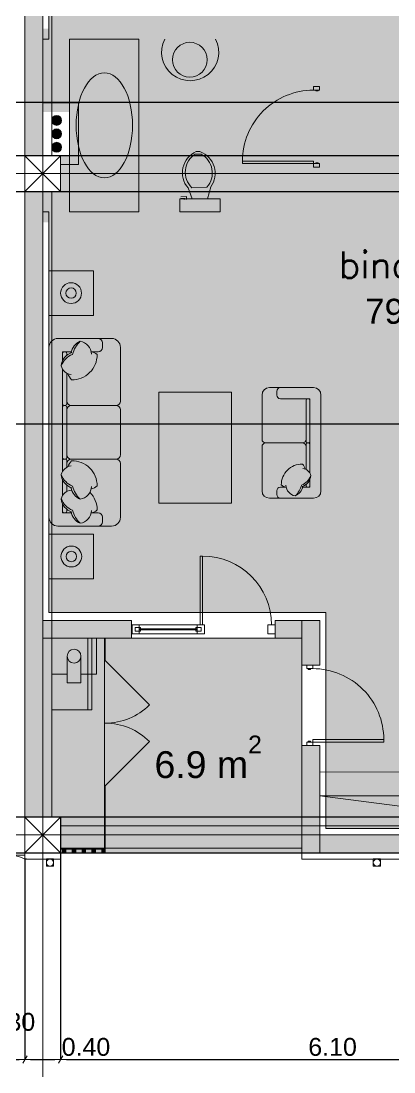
# Model space of a CAD drawing. Header units: millimetres. Extents: x 475616349 to 476941521, y 4620115302 to 4621446928.
# Drawn here: x 476490362 to 476494536, y 4620338040 to 4620349801 of the extents above; entities that cross this region are included whole.
import ezdxf

# ---------------------------------------------------------------- set-up
doc = ezdxf.new("R2010")
doc.units = ezdxf.units.MM
doc.header["$MEASUREMENT"] = 0
for name, color, linetype, lineweight in [('0_Pen_No__7_Pen_No__7_Pen_No__7', 7, 'Continuous', 0), ('2D Drafting - General_Pen_No__1_Pen_No__7', 7, 'Continuous', 0), ('2D Drafting - General_Pen_No__250_Pen_No__7_Pen_No__250', 7, 'Continuous', 0), ('2D Drafting - General_Pen_No__250_Pen_No__7_Pen_No__7', 7, 'Continuous', 0), ('2D Drafting - General_Pen_No__7_Pen_No__7_Pen_No__7', 7, 'Continuous', 0), ('Annotation - Text_Pen_No__7_Pen_No__142', 142, 'Continuous', 0), ('Doors_Pen_No__7_Pen_No__7_Pen_No__7', 7, 'Continuous', 0), ('G-Anno-Nplt_Pen_No__142', 142, 'Continuous', 0), ('G-Anno-Nplt_Pen_No__151', 151, 'Continuous', 0), ('G-Anno-Nplt_Pen_No__4', 7, 'Continuous', 0), ('G-Anno-Nplt_Pen_No__42', 250, 'Continuous', 0), ('G-Anno-Nplt_Pen_No__7', 7, 'Continuous', 0), ('gegmebi_Pen_No__1_Pen_No__7', 7, 'Continuous', 0), ('gegmebi_Pen_No__7_Pen_No__7', 7, 'Continuous', 0), ('kar-panjara_Pen_No__7_Pen_No__7_Pen_No__7', 7, 'Continuous', 0), ('New_0_Pen_No__7', 7, 'Continuous', 0), ('New_2D Drafting - General_Pen_No__250_Pen_No__7_Pen_No__255', 255, 'Continuous', 0), ('New_2D Drafting - General_Pen_No__30_Pen_No__9_Pen_No__9_Pen_No__255', 255, 'Continuous', 0), ('New_2D Drafting - General_Pen_No__30_Pen_No__9_Pen_No__9_Pen_No__7', 7, 'Continuous', 0), ('New_reg_nak_Pen_No__250', 7, 'Continuous', 0), ('New_reg_nak_Pen_No__7', 7, 'Continuous', 0), ('New_Structural - Bearing_Pen_No__250', 7, 'Continuous', 0), ('shaxtebi da milebi_Pen_No__1_Pen_No__1_Pen_No__1', 1, 'Continuous', 0), ('zoma_Pen_No__5_Pen_No__5', 5, 'Continuous', 0)]:
    doc.layers.add(name, color=color, linetype=linetype, lineweight=lineweight)
doc.layers.add('shaxtebi da milebi_Pen_No__5_Pen_No__5_Pen_No__252', color=7, linetype='Continuous', lineweight=0, true_color=0x666666)
doc.layers.add('zoma', color=7, linetype='Continuous')
doc.styles.add('GENERATED_STYLE_1', font='arial.ttf')
doc.styles.add('GENERATED_STYLE_2', font='arial.ttf')
doc.dimstyles.new('GENERATED_STYLE__10', dxfattribs={"dimtxt": 100, "dimasz": 68.640772, "dimexe": 0.18, "dimexo": 900, "dimgap": 0.09, "dimtad": 1, "dimtih": 1, "dimtoh": 1, "dimlfac": 0.001, "dimzin": 0, "dimdsep": 46, "dimtxsty": 'GENERATED_STYLE_2', "dimblk": 'ARROWHEAD_2', "dimblk1": 'ARROWHEAD_2', "dimblk2": 'ARROWHEAD_2', "dimcen": 0.09, "dimclrd": 7, "dimclre": 7, "dimclrt": 7, "dimadec": 0, "dimazin": 0, "dimtfac": 1, "dimtdec": 4, "dimtmove": 0, "dimatfit": 3, "dimfxl": 1, "dimtolj": 1, "dimtzin": 0, "dimarcsym": 0})
doc.dimstyles.new('GENERATED_STYLE__3', dxfattribs={"dimtxt": 200, "dimasz": 64.421331, "dimexe": 0.18, "dimexo": 3, "dimgap": 0.09, "dimtad": 1, "dimtih": 1, "dimtoh": 1, "dimlfac": 0.001, "dimzin": 0, "dimdsep": 46, "dimtxsty": 'GENERATED_STYLE_2', "dimblk": 'ARROWHEAD_2', "dimblk1": 'ARROWHEAD_2', "dimblk2": 'ARROWHEAD_2', "dimcen": 0.09, "dimclrd": 142, "dimclre": 142, "dimclrt": 142, "dimadec": 0, "dimazin": 0, "dimtfac": 1, "dimtdec": 4, "dimtmove": 2, "dimatfit": 3, "dimfxl": 1, "dimtolj": 1, "dimtzin": 0, "dimarcsym": 0})
doc.dimstyles.new('GENERATED_STYLE__9', dxfattribs={"dimtxt": 100, "dimasz": 68.640772, "dimexe": 0.18, "dimexo": 900, "dimgap": 0.09, "dimtad": 1, "dimlfac": 0.001, "dimzin": 0, "dimdsep": 46, "dimtxsty": 'GENERATED_STYLE_2', "dimblk": 'ARROWHEAD_2', "dimblk1": 'ARROWHEAD_2', "dimblk2": 'ARROWHEAD_2', "dimcen": 0.09, "dimclrd": 7, "dimclre": 7, "dimclrt": 7, "dimadec": 0, "dimazin": 0, "dimtfac": 1, "dimtdec": 4, "dimtmove": 0, "dimatfit": 3, "dimfxl": 1, "dimtolj": 1, "dimtzin": 0, "dimarcsym": 0})

# ---------------------------------------------------------------- blocks, each defined once
blk = doc.blocks.new('ARROWHEAD_2')
at = {"color": 0, "linetype": 'Continuous', "lineweight": 0}
for p, q in [((0, 0), (-1, 0)), ((-0.38, -0.66), (0.38, 0.66))]:
    blk.add_line(p, q, dxfattribs=at)
blk = doc.blocks.new('*D4046')
at = {"layer": 'Defpoints', "color": 0, "linetype": 'Continuous', "transparency": 16777216}
for p in [(476490105, 4620340494), (476490405, 4620340424), (476490405, 4620338180)]:
    blk.add_point(p, dxfattribs=at)
at = {"layer": 'zoma', "color": 142, "linetype": 'Continuous', "lineweight": -2, "transparency": 16777216}
for p, q in [((476490105, 4620340491), (476490105, 4620338180)), ((476490405, 4620340421), (476490405, 4620338180)), ((476490169, 4620338180), (476490341, 4620338180))]:
    blk.add_line(p, q, dxfattribs=at)
at = {"layer": 'zoma', "color": 142, "linetype": 'Continuous', "lineweight": -2, "transparency": 16777216, "xscale": 64.4213309708986, "yscale": 64.4213309708986, "zscale": 64.4213309708986, "rotation": 180}
blk.add_blockref('ARROWHEAD_2', (476490105, 4620338180), dxfattribs=at)
at = {"layer": 'zoma', "color": 142, "linetype": 'Continuous', "lineweight": -2, "transparency": 16777216, "xscale": 64.4213309708986, "yscale": 64.4213309708986, "zscale": 64.4213309708986}
blk.add_blockref('ARROWHEAD_2', (476490405, 4620338180), dxfattribs=at)
at = {"layer": 'zoma', "color": 142, "linetype": 'Continuous', "lineweight": 0, "transparency": 16777216, "insert": (476490249, 4620338600), "char_height": 200, "attachment_point": 5, "style": 'GENERATED_STYLE_2'}
blk.add_mtext('\\A1;0.30', dxfattribs=at)
blk = doc.blocks.new('*D4047')
at = {"layer": 'Defpoints', "color": 0, "linetype": 'Continuous', "transparency": 16777216}
for p in [(476490805, 4620340893), (476490405, 4620340424), (476490805, 4620338180)]:
    blk.add_point(p, dxfattribs=at)
at = {"layer": 'zoma', "color": 142, "linetype": 'Continuous', "lineweight": -2, "transparency": 16777216}
for p, q in [((476490805, 4620340890), (476490805, 4620338180)), ((476490405, 4620340421), (476490405, 4620338180)), ((476490469, 4620338180), (476490741, 4620338180))]:
    blk.add_line(p, q, dxfattribs=at)
at = {"layer": 'zoma', "color": 142, "linetype": 'Continuous', "lineweight": -2, "transparency": 16777216, "xscale": 64.4213309708986, "yscale": 64.4213309708986, "zscale": 64.4213309708986, "rotation": 180}
blk.add_blockref('ARROWHEAD_2', (476490405, 4620338180), dxfattribs=at)
at = {"layer": 'zoma', "color": 142, "linetype": 'Continuous', "lineweight": -2, "transparency": 16777216, "xscale": 64.4213309708986, "yscale": 64.4213309708986, "zscale": 64.4213309708986}
blk.add_blockref('ARROWHEAD_2', (476490805, 4620338180), dxfattribs=at)
at = {"layer": 'zoma', "color": 142, "linetype": 'Continuous', "lineweight": 0, "transparency": 16777216, "insert": (476491089, 4620338320), "char_height": 200, "attachment_point": 5, "style": 'GENERATED_STYLE_2'}
blk.add_mtext('\\A1;0.40', dxfattribs=at)
blk = doc.blocks.new('*D4048')
at = {"layer": 'Defpoints', "color": 0, "linetype": 'Continuous', "transparency": 16777216}
for p in [(476490805, 4620340893), (476496905, 4620340493), (476496905, 4620338180)]:
    blk.add_point(p, dxfattribs=at)
at = {"layer": 'zoma', "color": 142, "linetype": 'Continuous', "lineweight": -2, "transparency": 16777216}
for p, q in [((476490805, 4620340890), (476490805, 4620338180)), ((476496905, 4620340490), (476496905, 4620338180)), ((476490870, 4620338180), (476496841, 4620338180))]:
    blk.add_line(p, q, dxfattribs=at)
at = {"layer": 'zoma', "color": 142, "linetype": 'Continuous', "lineweight": -2, "transparency": 16777216, "xscale": 64.4213309708986, "yscale": 64.4213309708986, "zscale": 64.4213309708986, "rotation": 180}
blk.add_blockref('ARROWHEAD_2', (476490805, 4620338180), dxfattribs=at)
at = {"layer": 'zoma', "color": 142, "linetype": 'Continuous', "lineweight": -2, "transparency": 16777216, "xscale": 64.4213309708986, "yscale": 64.4213309708986, "zscale": 64.4213309708986}
blk.add_blockref('ARROWHEAD_2', (476496905, 4620338180), dxfattribs=at)
at = {"layer": 'zoma', "color": 142, "linetype": 'Continuous', "lineweight": 0, "transparency": 16777216, "insert": (476493849, 4620338320), "char_height": 200, "attachment_point": 5, "style": 'GENERATED_STYLE_2'}
blk.add_mtext('\\A1;6.10', dxfattribs=at)
blk = doc.blocks.new('*D3923')
at = {"layer": 'Defpoints', "color": 0, "linetype": 'Continuous', "transparency": 16777216}
for p in [(476467805, 4620355694), (476533682, 4620355694), (476467805, 4620340494)]:
    blk.add_point(p, dxfattribs=at)
at = {"layer": 'zoma', "color": 7, "linetype": 'Continuous', "lineweight": -2, "transparency": 16777216}
for p, q in [((476468705, 4620355694), (476533682, 4620355694)), ((476533682, 4620355625), (476533682, 4620348252)), ((476533682, 4620340562), (476533682, 4620347924)), ((476468705, 4620340494), (476533682, 4620340494))]:
    blk.add_line(p, q, dxfattribs=at)
at = {"layer": 'zoma', "color": 7, "linetype": 'Continuous', "lineweight": -2, "transparency": 16777216, "xscale": 68.64077230571034, "yscale": 68.64077230571034, "zscale": 68.64077230571034}
for p, rotation in [((476533682, 4620355694), 90), ((476533682, 4620340494), 270)]:
    blk.add_blockref('ARROWHEAD_2', p, dxfattribs=dict(at, rotation=rotation))
at = {"layer": 'zoma', "color": 7, "linetype": 'Continuous', "lineweight": 0, "transparency": 16777216, "insert": (476533682, 4620348088), "char_height": 100, "attachment_point": 5, "rotation": 90, "style": 'GENERATED_STYLE_2'}
blk.add_mtext('\\A1;15.20', dxfattribs=at)
blk = doc.blocks.new('*D3924')
at = {"layer": 'Defpoints', "color": 0, "linetype": 'Continuous', "transparency": 16777216}
for p in [(476467805, 4620340894), (476533023, 4620340894), (476467805, 4620340494)]:
    blk.add_point(p, dxfattribs=at)
at = {"layer": 'zoma', "color": 7, "linetype": 'Continuous', "lineweight": -2, "transparency": 16777216}
for p, q in [((476468705, 4620340894), (476533023, 4620340894)), ((476533023, 4620340825), (476533023, 4620340562)), ((476468705, 4620340494), (476533023, 4620340494)), ((476533023, 4620340494), (476533023, 4620340197))]:
    blk.add_line(p, q, dxfattribs=at)
at = {"layer": 'zoma', "color": 7, "linetype": 'Continuous', "lineweight": -2, "transparency": 16777216, "xscale": 68.64077230571034, "yscale": 68.64077230571034, "zscale": 68.64077230571034}
for p, rotation in [((476533023, 4620340894), 90), ((476533023, 4620340494), 270)]:
    blk.add_blockref('ARROWHEAD_2', p, dxfattribs=dict(at, rotation=rotation))
at = {"layer": 'zoma', "color": 7, "linetype": 'Continuous', "lineweight": 0, "transparency": 16777216, "insert": (476532893, 4620340197), "char_height": 100, "attachment_point": 5, "rotation": 90, "style": 'GENERATED_STYLE_2'}
blk.add_mtext('\\A1;0.40', dxfattribs=at)
blk = doc.blocks.new('*D3925')
at = {"layer": 'Defpoints', "color": 0, "linetype": 'Continuous', "transparency": 16777216}
for p in [(476531705, 4620345094), (476532893, 4620345094), (476467805, 4620340894)]:
    blk.add_point(p, dxfattribs=at)
at = {"layer": 'zoma', "color": 7, "linetype": 'Continuous', "lineweight": -2, "transparency": 16777216}
for p, q in [((476532605, 4620345094), (476532893, 4620345094)), ((476532893, 4620345025), (476532893, 4620343119)), ((476532893, 4620340962), (476532893, 4620342856)), ((476468705, 4620340894), (476532893, 4620340894))]:
    blk.add_line(p, q, dxfattribs=at)
at = {"layer": 'zoma', "color": 7, "linetype": 'Continuous', "lineweight": -2, "transparency": 16777216, "xscale": 68.64077230571034, "yscale": 68.64077230571034, "zscale": 68.64077230571034}
for p, rotation in [((476532893, 4620345094), 90), ((476532893, 4620340894), 270)]:
    blk.add_blockref('ARROWHEAD_2', p, dxfattribs=dict(at, rotation=rotation))
at = {"layer": 'zoma', "color": 7, "linetype": 'Continuous', "lineweight": 0, "transparency": 16777216, "insert": (476532893, 4620342987), "char_height": 100, "attachment_point": 5, "rotation": 90, "style": 'GENERATED_STYLE_2'}
blk.add_mtext('\\A1;4.20', dxfattribs=at)
blk = doc.blocks.new('*D3926')
at = {"layer": 'Defpoints', "color": 0, "linetype": 'Continuous', "transparency": 16777216}
for p in [(476467805, 4620345294), (476533023, 4620345294), (476531705, 4620345094)]:
    blk.add_point(p, dxfattribs=at)
at = {"layer": 'zoma', "color": 7, "linetype": 'Continuous', "lineweight": -2, "transparency": 16777216}
for p, q in [((476468705, 4620345294), (476533023, 4620345294)), ((476533023, 4620345225), (476533023, 4620345162)), ((476532605, 4620345094), (476533023, 4620345094)), ((476533023, 4620345094), (476533023, 4620344797))]:
    blk.add_line(p, q, dxfattribs=at)
at = {"layer": 'zoma', "color": 7, "linetype": 'Continuous', "lineweight": -2, "transparency": 16777216, "xscale": 68.64077230571034, "yscale": 68.64077230571034, "zscale": 68.64077230571034}
for p, rotation in [((476533023, 4620345294), 90), ((476533023, 4620345094), 270)]:
    blk.add_blockref('ARROWHEAD_2', p, dxfattribs=dict(at, rotation=rotation))
at = {"layer": 'zoma', "color": 7, "linetype": 'Continuous', "lineweight": 0, "transparency": 16777216, "insert": (476532893, 4620344797), "char_height": 100, "attachment_point": 5, "rotation": 90, "style": 'GENERATED_STYLE_2'}
blk.add_mtext('\\A1;0.20', dxfattribs=at)
blk = doc.blocks.new('*D3927')
at = {"layer": 'Defpoints', "color": 0, "linetype": 'Continuous', "transparency": 16777216}
for p in [(476467805, 4620347894), (476532893, 4620347894), (476467805, 4620345294)]:
    blk.add_point(p, dxfattribs=at)
at = {"layer": 'zoma', "color": 7, "linetype": 'Continuous', "lineweight": -2, "transparency": 16777216}
for p, q in [((476468705, 4620347894), (476532893, 4620347894)), ((476532893, 4620347825), (476532893, 4620346718)), ((476532893, 4620345362), (476532893, 4620346457)), ((476468705, 4620345294), (476532893, 4620345294))]:
    blk.add_line(p, q, dxfattribs=at)
at = {"layer": 'zoma', "color": 7, "linetype": 'Continuous', "lineweight": -2, "transparency": 16777216, "xscale": 68.64077230571034, "yscale": 68.64077230571034, "zscale": 68.64077230571034}
for p, rotation in [((476532893, 4620347894), 90), ((476532893, 4620345294), 270)]:
    blk.add_blockref('ARROWHEAD_2', p, dxfattribs=dict(at, rotation=rotation))
at = {"layer": 'zoma', "color": 7, "linetype": 'Continuous', "lineweight": 0, "transparency": 16777216, "insert": (476532893, 4620346587), "char_height": 100, "attachment_point": 5, "rotation": 90, "style": 'GENERATED_STYLE_2'}
blk.add_mtext('\\A1;2.60', dxfattribs=at)
blk = doc.blocks.new('*D3928')
at = {"layer": 'Defpoints', "color": 0, "linetype": 'Continuous', "transparency": 16777216}
for p in [(476467805, 4620348294), (476533023, 4620348294), (476467805, 4620347894)]:
    blk.add_point(p, dxfattribs=at)
at = {"layer": 'zoma', "color": 7, "linetype": 'Continuous', "lineweight": -2, "transparency": 16777216}
for p, q in [((476468705, 4620348294), (476533023, 4620348294)), ((476533023, 4620348225), (476533023, 4620347962)), ((476468705, 4620347894), (476533023, 4620347894)), ((476533023, 4620347894), (476533023, 4620347597))]:
    blk.add_line(p, q, dxfattribs=at)
at = {"layer": 'zoma', "color": 7, "linetype": 'Continuous', "lineweight": -2, "transparency": 16777216, "xscale": 68.64077230571034, "yscale": 68.64077230571034, "zscale": 68.64077230571034}
for p, rotation in [((476533023, 4620348294), 90), ((476533023, 4620347894), 270)]:
    blk.add_blockref('ARROWHEAD_2', p, dxfattribs=dict(at, rotation=rotation))
at = {"layer": 'zoma', "color": 7, "linetype": 'Continuous', "lineweight": 0, "transparency": 16777216, "insert": (476532893, 4620347597), "char_height": 100, "attachment_point": 5, "rotation": 90, "style": 'GENERATED_STYLE_2'}
blk.add_mtext('\\A1;0.40', dxfattribs=at)
blk = doc.blocks.new('*D3929')
at = {"layer": 'Defpoints', "color": 0, "linetype": 'Continuous', "transparency": 16777216}
for p in [(476467805, 4620348894), (476532893, 4620348894), (476467805, 4620348294)]:
    blk.add_point(p, dxfattribs=at)
at = {"layer": 'zoma', "color": 7, "linetype": 'Continuous', "lineweight": -2, "transparency": 16777216}
for p, q in [((476468705, 4620348894), (476532893, 4620348894)), ((476532893, 4620348825), (476532893, 4620348717)), ((476532893, 4620348362), (476532893, 4620348458)), ((476468705, 4620348294), (476532893, 4620348294))]:
    blk.add_line(p, q, dxfattribs=at)
at = {"layer": 'zoma', "color": 7, "linetype": 'Continuous', "lineweight": -2, "transparency": 16777216, "xscale": 68.64077230571034, "yscale": 68.64077230571034, "zscale": 68.64077230571034}
for p, rotation in [((476532893, 4620348894), 90), ((476532893, 4620348294), 270)]:
    blk.add_blockref('ARROWHEAD_2', p, dxfattribs=dict(at, rotation=rotation))
at = {"layer": 'zoma', "color": 7, "linetype": 'Continuous', "lineweight": 0, "transparency": 16777216, "insert": (476532893, 4620348587), "char_height": 100, "attachment_point": 5, "rotation": 90, "style": 'GENERATED_STYLE_2'}
blk.add_mtext('\\A1;0.60', dxfattribs=at)
blk = doc.blocks.new('*D3930')
at = {"layer": 'Defpoints', "color": 0, "linetype": 'Continuous', "transparency": 16777216}
for p in [(476467805, 4620350494), (476532893, 4620350494), (476467805, 4620348894)]:
    blk.add_point(p, dxfattribs=at)
at = {"layer": 'zoma', "color": 7, "linetype": 'Continuous', "lineweight": -2, "transparency": 16777216}
for p, q in [((476468705, 4620350494), (476532893, 4620350494)), ((476532893, 4620350425), (476532893, 4620349813)), ((476532893, 4620348962), (476532893, 4620349562)), ((476468705, 4620348894), (476532893, 4620348894))]:
    blk.add_line(p, q, dxfattribs=at)
at = {"layer": 'zoma', "color": 7, "linetype": 'Continuous', "lineweight": -2, "transparency": 16777216, "xscale": 68.64077230571034, "yscale": 68.64077230571034, "zscale": 68.64077230571034}
for p, rotation in [((476532893, 4620350494), 90), ((476532893, 4620348894), 270)]:
    blk.add_blockref('ARROWHEAD_2', p, dxfattribs=dict(at, rotation=rotation))
at = {"layer": 'zoma', "color": 7, "linetype": 'Continuous', "lineweight": 0, "transparency": 16777216, "insert": (476532893, 4620349687), "char_height": 100, "attachment_point": 5, "rotation": 90, "style": 'GENERATED_STYLE_2'}
blk.add_mtext('\\A1;1.60', dxfattribs=at)
blk = doc.blocks.new('*D3947')
at = {"layer": 'Defpoints', "color": 0, "linetype": 'Continuous', "transparency": 16777216}
for p in [(476467805, 4620340494), (476531355, 4620340494), (476531705, 4620330976)]:
    blk.add_point(p, dxfattribs=at)
at = {"layer": 'zoma', "color": 7, "linetype": 'Continuous', "lineweight": -2, "transparency": 16777216}
for p, q in [((476468705, 4620340494), (476531355, 4620340494)), ((476531355, 4620340425), (476531355, 4620335848)), ((476531355, 4620331044), (476531355, 4620335590)), ((476530805, 4620330976), (476531355, 4620330976))]:
    blk.add_line(p, q, dxfattribs=at)
at = {"layer": 'zoma', "color": 7, "linetype": 'Continuous', "lineweight": -2, "transparency": 16777216, "xscale": 68.64077230571034, "yscale": 68.64077230571034, "zscale": 68.64077230571034}
for p, rotation in [((476531355, 4620340494), 90), ((476531355, 4620330976), 270)]:
    blk.add_blockref('ARROWHEAD_2', p, dxfattribs=dict(at, rotation=rotation))
at = {"layer": 'zoma', "color": 7, "linetype": 'Continuous', "lineweight": 0, "transparency": 16777216, "insert": (476531355, 4620335719), "char_height": 100, "attachment_point": 5, "rotation": 90, "style": 'GENERATED_STYLE_2'}
blk.add_mtext('\\A1;9.52', dxfattribs=at)

msp = doc.modelspace()

# ---------------------------------------------------------------- hatches: boundary and pattern name
at = {"layer": '2D Drafting - General_Pen_No__250_Pen_No__7_Pen_No__7', "linetype": 'Continuous', "lineweight": 0}
for points in [[(476490605.084, 4620355293.269), (476490405.084, 4620355293.269), (476490405.084, 4620348293.269), (476490605.084, 4620348293.269)], [(476493705.203, 4620349066.105), (476493705.203, 4620349816.517), (476493585.203, 4620349816.517), (476493585.203, 4620349066.102)], [(476493585.203, 4620349716.105), (476490605.084, 4620349716.105), (476490605.084, 4620349596.105), (476493585.203, 4620349596.105)], [(476490605.077, 4620348883.457), (476490605.077, 4620348783.269), (476490905.084, 4620348783.269), (476490905.084, 4620348293.269), (476490805.084, 4620348293.269), (476490805.084, 4620348193.269), (476491005.084, 4620348193.269), (476491005.084, 4620348883.457)], [(476490605.084, 4620347546.105), (476493705.203, 4620347546.105), (476493705.203, 4620348166.105), (476493585.203, 4620348166.105), (476493585.203, 4620347666.105), (476490605.084, 4620347666.105)], [(476490405.084, 4620347893.269), (476490405.084, 4620340893.269), (476490605.084, 4620340893.269), (476490605.084, 4620347893.269)], [(476491599.014, 4620342893.269), (476490605.078, 4620342893.269), (476490605.078, 4620343093.269), (476491599.014, 4620343093.269)], [(476493505.084, 4620342893.269), (476493505.084, 4620343093.269), (476493205.009, 4620343093.269), (476493205.009, 4620342893.269)], [(476493705.084, 4620343093.269), (476493505.084, 4620343093.269), (476493505.084, 4620342593.266), (476493705.084, 4620342593.266)], [(476491295.113, 4620342893.269), (476491295.113, 4620342643.269), (476491305.113, 4620342643.269), (476491305.113, 4620342893.269)], [(476493505.084, 4620341693.266), (476493505.084, 4620340493.21), (476493705.084, 4620340493.21), (476493705.084, 4620341693.266)], [(476491305.113, 4620341243.269), (476491305.113, 4620340533.269), (476491295.113, 4620340533.269), (476491295.113, 4620341243.269)], [(476494705.299, 4620340693.21), (476494705.299, 4620340493.21), (476493705.084, 4620340493.21), (476493705.084, 4620340693.21)], [(476491295.113, 4620340543.269), (476491295.113, 4620340533.269), (476490805.084, 4620340533.269), (476490805.084, 4620340543.269)]]:
    msp.add_hatch(color=7, dxfattribs=at).paths.add_polyline_path(points)
at = {"layer": 'G-Anno-Nplt_Pen_No__151', "linetype": 'Continuous', "lineweight": 0, "true_color": 0x1f2f3f}
msp.add_hatch(color=169, dxfattribs=at).paths.add_polyline_path([(476490605.084, 4620347666.105), (476490605.084, 4620347893.269), (476490805.084, 4620347893.269), (476490805.084, 4620348193.269), (476491005.084, 4620348193.269), (476491005.084, 4620348883.457), (476490605.084, 4620348883.457), (476490605.084, 4620349596.105), (476490675.084, 4620349596.105), (476490675.084, 4620354323.269), (476493775.266, 4620354323.269), (476493775.266, 4620355423.269), (476496835.084, 4620355423.269), (476496835.084, 4620355223.269), (476496835.084, 4620351486.888), (476496905.084, 4620351486.888), (476496905.084, 4620350576.858), (476496505.084, 4620350576.858), (476496505.084, 4620349966.84), (476496835.084, 4620349966.84), (476496835.084, 4620347823.269), (476496935.084, 4620347823.269), (476496935.084, 4620341223.457), (476496535.084, 4620341223.457), (476496535.084, 4620340763.269), (476493775.084, 4620340763.269), (476493775.084, 4620343183.715), (476490675.083, 4620343183.715), (476490675.083, 4620347666.105)])
at = {"layer": 'G-Anno-Nplt_Pen_No__42', "linetype": 'Continuous', "lineweight": 0}
msp.add_hatch(color=250, dxfattribs=at).paths.add_polyline_path([(476490605.078, 4620342893.269), (476490605.078, 4620340893.269), (476490805.084, 4620340893.269), (476490805.084, 4620340493.269), (476493505.084, 4620340493.269), (476493505.084, 4620342893.269)])
at = {"layer": 'New_2D Drafting - General_Pen_No__250_Pen_No__7_Pen_No__255', "linetype": 'Continuous', "lineweight": 0}
for points in [[(476490705.087, 4620342893.272), (476491205.087, 4620342893.268), (476491205.084, 4620342493.273), (476491032.099, 4620342493.274), (476491032.098, 4620342393.271), (476490878.072, 4620342393.272), (476490878.073, 4620342493.275), (476490705.084, 4620342493.277)], [(476490705.087, 4620342893.272), (476491155.087, 4620342893.273), (476491155.087, 4620342093.273), (476490705.087, 4620342093.272)]]:
    msp.add_hatch(color=255, dxfattribs=at).paths.add_polyline_path(points)
at = {"layer": 'New_2D Drafting - General_Pen_No__30_Pen_No__9_Pen_No__9_Pen_No__255', "linetype": 'Continuous', "lineweight": 0}
for points in [[(476490825.113, 4620340493.269), (476490825.113, 4620340533.269), (476490865.113, 4620340533.269), (476490865.113, 4620340493.269)], [(476490935.113, 4620340493.269), (476490935.113, 4620340533.269), (476490975.113, 4620340533.269), (476490975.113, 4620340493.269)], [(476491045.113, 4620340493.269), (476491045.113, 4620340533.269), (476491085.113, 4620340533.269), (476491085.113, 4620340493.269)], [(476491155.113, 4620340493.269), (476491155.113, 4620340533.269), (476491195.113, 4620340533.269), (476491195.113, 4620340493.269)], [(476491265.113, 4620340493.269), (476491265.113, 4620340533.269), (476491305.113, 4620340533.269), (476491305.113, 4620340493.269)]]:
    msp.add_hatch(color=255, dxfattribs=at).paths.add_polyline_path(points)
at = {"layer": 'shaxtebi da milebi_Pen_No__1_Pen_No__1_Pen_No__1', "linetype": 'Continuous', "lineweight": 0}
msp.add_hatch(color=1, dxfattribs=at).paths.add_polyline_path([(476490760.084, 4620348443.269, -1), (476490760.084, 4620348333.269, -1)])
at = {"layer": 'shaxtebi da milebi_Pen_No__5_Pen_No__5_Pen_No__252', "linetype": 'Continuous', "lineweight": 0, "true_color": 0x666666}
h = msp.add_hatch(color=251, dxfattribs=at)
edge = h.paths.add_edge_path()
edge.add_arc((476490760.084, 4620348688.269), 55, 90.0000003, 270.0000003)
edge.add_arc((476490760.084, 4620348688.269), 55, 270.0000003, 450.0000003)
h = msp.add_hatch(color=251, dxfattribs=at)
edge = h.paths.add_edge_path()
edge.add_arc((476490760.084, 4620348538.269), 55, 90.0000003, 270.0000003)
edge.add_arc((476490760.084, 4620348538.269), 55, 270.0000003, 450.0000003)

# ---------------------------------------------------------------- linework, layer by layer
at = {"layer": '0_Pen_No__7_Pen_No__7_Pen_No__7', "color": 7, "linetype": 'Continuous', "lineweight": 0}
for p, q in [((476492277.594, 4620347812.156), (476492231.275, 4620347933.211)), ((476492443.244, 4620347942.478), (476492273.669, 4620347935.065)), ((476492447.503, 4620347812.156), (476492485.638, 4620347944.331)), ((476492214.248, 4620347836.898), (476492150.657, 4620347834.118)), ((476492151.584, 4620347812.921), (476492193.978, 4620347814.775)), ((476492189.309, 4620347803.952), (476492188.846, 4620347814.55)), ((476492193.978, 4620347814.775), (476492194.441, 4620347804.176)), ((476492215.638, 4620347805.103), (476492214.248, 4620347836.898))]:
    msp.add_line(p, q, dxfattribs=at)
at = {"layer": '0_Pen_No__7_Pen_No__7_Pen_No__7', "color": 7, "linetype": 'Continuous', "lineweight": 0, "flags": 128}
for points in [[(476492377.068, 4620348311.618), (476492311.907, 4620348311.618)], [(476492364.855, 4620348338.917), (476492321.765, 4620348338.917)]]:
    msp.add_lwpolyline(points, dxfattribs=at)
msp.add_lwpolyline([(476492139.001, 4620347666.105), (476492589.438, 4620347666.105), (476492589.438, 4620347812.156), (476492139.001, 4620347812.156)], close=True, dxfattribs=at)
at = {"layer": '0_Pen_No__7_Pen_No__7_Pen_No__7', "color": 7, "linetype": 'Continuous', "lineweight": 0}
msp.add_circle((476492250.741, 4620349367.604), 194.708, dxfattribs=at)
for centre, radius, start, end in [((476492255.057, 4620349452.089), 319.521, 153.2098781, 26.7901219), ((476492426.036, 4620348102.716), 258.192, 113.8191845, 221.0340601), ((476492440.239, 4620348108.368), 240.373, 122.268297, 226.1354316), ((476492276.83, 4620348096.193), 258.193, 323.9724719, 70.0664383), ((476492262.188, 4620348100.584), 240.373, 318.8710605, 61.4501673)]:
    msp.add_arc(centre, radius, start, end, dxfattribs=at)
at = {"layer": '2D Drafting - General_Pen_No__1_Pen_No__7', "color": 7, "linetype": 'Continuous', "lineweight": 0}
for p, q in [((476490405.084, 4620347893.269), (476490805.084, 4620348293.269)), ((476490805.084, 4620347893.269), (476490405.084, 4620348293.269)), ((476490405.084, 4620340493.269), (476490805.084, 4620340893.269)), ((476490805.084, 4620340493.269), (476490405.084, 4620340893.269))]:
    msp.add_line(p, q, dxfattribs=at)
at = {"layer": '2D Drafting - General_Pen_No__1_Pen_No__7', "color": 7, "linetype": 'Continuous', "lineweight": 0, "flags": 128}
for points in [[(476490405.084, 4620348293.269), (476490405.084, 4620355293.269), (476490705.084, 4620355293.269), (476490705.084, 4620348293.269)], [(476490405.084, 4620347893.269), (476490805.084, 4620347893.269), (476490805.084, 4620348293.269), (476490405.084, 4620348293.269)], [(476490405.084, 4620340893.269), (476490405.084, 4620347893.269), (476490705.084, 4620347893.269), (476490705.084, 4620340893.269)], [(476490405.084, 4620340493.269), (476490805.084, 4620340493.269), (476490805.084, 4620340893.269), (476490405.084, 4620340893.269)], [(476496905.084, 4620340493.269), (476490805.084, 4620340493.269), (476490805.084, 4620340793.269), (476496905.084, 4620340793.269)]]:
    msp.add_lwpolyline(points, close=True, dxfattribs=at)
at = {"layer": '2D Drafting - General_Pen_No__1_Pen_No__7', "color": 7, "linetype": 'Continuous', "lineweight": 0}
for centre in [(476490685.76, 4620340383.753), (476494345.075, 4620340384.097)]:
    msp.add_circle(centre, 40, dxfattribs=at)
at = {"layer": '2D Drafting - General_Pen_No__250_Pen_No__7_Pen_No__250', "color": 7, "linetype": 'Continuous', "lineweight": 0, "flags": 128}
for points in [[(476491599.014, 4620342893.269), (476490605.078, 4620342893.269), (476490605.078, 4620343093.269), (476491599.014, 4620343093.269)], [(476493505.084, 4620342893.269), (476493505.084, 4620343093.269), (476493205.009, 4620343093.269), (476493205.009, 4620342893.269)], [(476493705.084, 4620343093.269), (476493505.084, 4620343093.269), (476493505.084, 4620342593.266), (476493705.084, 4620342593.266)], [(476491295.113, 4620342893.269), (476491295.113, 4620342643.269), (476491305.113, 4620342643.269), (476491305.113, 4620342893.269)], [(476493505.084, 4620341693.266), (476493505.084, 4620340493.21), (476493705.084, 4620340493.21), (476493705.084, 4620341693.266)], [(476491305.113, 4620341243.269), (476491305.113, 4620340533.269), (476491295.113, 4620340533.269), (476491295.113, 4620341243.269)], [(476494705.299, 4620340693.21), (476494705.299, 4620340493.21), (476493705.084, 4620340493.21), (476493705.084, 4620340693.21)], [(476491295.113, 4620340543.269), (476491295.113, 4620340533.269), (476490805.084, 4620340533.269), (476490805.084, 4620340543.269)]]:
    msp.add_lwpolyline(points, close=True, dxfattribs=at)
at = {"layer": '2D Drafting - General_Pen_No__7_Pen_No__7_Pen_No__7', "color": 7, "linetype": 'Continuous', "lineweight": 0, "flags": 128}
msp.add_lwpolyline([(476491685.013, 4620342943.201), (476492335.013, 4620342943.23), (476492335.009, 4620343043.169), (476491685.009, 4620343043.14)], close=True, dxfattribs=at)
at = {"layer": '2D Drafting - General_Pen_No__7_Pen_No__7_Pen_No__7', "color": 7, "linetype": 'Continuous', "lineweight": 0}
for centre, radius, start, end in [((476493635.233, 4620348232.281), 794.311, 89.9998019, 180.0014753), ((476492394.698, 4620343043.182), 770.311, 0.0057374, 90.0025306), ((476493627.508, 4620341759.443), 794.311, 359.9985247, 90.0001981)]:
    msp.add_arc(centre, radius, start, end, dxfattribs=at)
at = {"layer": 'Doors_Pen_No__7_Pen_No__7_Pen_No__7', "color": 7, "linetype": 'Continuous', "lineweight": 0, "flags": 128}
for points in [[(476493702.968, 4620349066.105), (476493702.969, 4620349026.594), (476493635.236, 4620349026.592), (476493635.235, 4620349066.103)], [(476493688.569, 4620349017.704), (476493688.569, 4620349026.593), (476493661.902, 4620349026.593), (476493661.903, 4620349017.704)], [(476493635.234, 4620348205.614), (476493635.233, 4620348232.281), (476492840.922, 4620348232.26), (476492840.922, 4620348205.594)], [(476493702.968, 4620348166.105), (476493702.967, 4620348205.616), (476493635.234, 4620348205.614), (476493635.235, 4620348166.103)], [(476493688.567, 4620348205.616), (476493688.567, 4620348214.504), (476493661.9, 4620348214.504), (476493661.9, 4620348205.615)], [(476492368.031, 4620343043.181), (476492394.698, 4620343043.182), (476492394.664, 4620343813.493), (476492367.997, 4620343813.492)], [(476493559.773, 4620342593.267), (476493559.772, 4620342553.756), (476493627.505, 4620342553.755), (476493627.506, 4620342593.266)], [(476493574.172, 4620342544.867), (476493574.172, 4620342553.756), (476493600.839, 4620342553.755), (476493600.838, 4620342544.866)], [(476493559.773, 4620341693.267), (476493559.774, 4620341732.779), (476493627.507, 4620341732.777), (476493627.506, 4620341693.266)], [(476493574.174, 4620341732.778), (476493574.174, 4620341741.667), (476493600.841, 4620341741.666), (476493600.841, 4620341732.778)], [(476493627.507, 4620341732.777), (476493627.508, 4620341759.443), (476494421.819, 4620341759.423), (476494421.818, 4620341732.756)]]:
    msp.add_lwpolyline(points, close=True, dxfattribs=at)
at = {"layer": 'G-Anno-Nplt_Pen_No__4', "color": 7, "linetype": 'Continuous', "lineweight": 0, "flags": 128}
msp.add_lwpolyline([(476496835.084, 4620349966.84), (476496835.084, 4620347823.269), (476496935.084, 4620347823.269), (476496935.084, 4620341223.457), (476496535.084, 4620341223.457), (476496535.084, 4620340763.269), (476493775.084, 4620340763.269), (476493775.084, 4620343183.715), (476490675.083, 4620343183.715), (476490675.083, 4620347666.105), (476490605.084, 4620347666.105), (476490605.084, 4620347893.269), (476490805.084, 4620347893.269), (476490805.084, 4620348193.269), (476491005.084, 4620348193.269), (476491005.084, 4620348883.457), (476490605.084, 4620348883.457), (476490605.084, 4620349596.105), (476490675.084, 4620349596.105), (476490675.084, 4620354323.269)], dxfattribs=at)
msp.add_lwpolyline([(476490605.078, 4620342893.269), (476490605.078, 4620340893.269), (476490805.084, 4620340893.269), (476490805.084, 4620340493.269), (476493505.084, 4620340493.269), (476493505.084, 4620342893.269)], close=True, dxfattribs=at)
at = {"layer": 'gegmebi_Pen_No__1_Pen_No__7', "color": 7, "linetype": 'Continuous', "lineweight": 0, "flags": 128}
for points in [[(476491032.099, 4620342493.274), (476491205.084, 4620342493.273), (476491205.087, 4620342893.268), (476490705.087, 4620342893.272), (476490705.084, 4620342493.277), (476490878.073, 4620342493.275)], [(476491032.1, 4620342693.273), (476491032.098, 4620342393.271), (476490878.072, 4620342393.272), (476490878.074, 4620342693.274)]]:
    msp.add_lwpolyline(points, dxfattribs=at)
at = {"layer": 'gegmebi_Pen_No__7_Pen_No__7', "color": 7, "linetype": 'Continuous', "lineweight": 0}
for p, q in [((476490645.76, 4620340423.753), (476490645.76, 4620340343.753)), ((476490725.76, 4620340423.753), (476490645.76, 4620340423.753)), ((476490725.76, 4620340343.753), (476490725.76, 4620340423.753)), ((476494305.075, 4620340424.097), (476494305.075, 4620340344.097)), ((476494385.075, 4620340424.097), (476494305.075, 4620340424.097)), ((476494385.075, 4620340344.097), (476494385.075, 4620340424.097)), ((476490645.76, 4620340343.753), (476490725.76, 4620340343.753)), ((476494305.075, 4620340344.097), (476494385.075, 4620340344.097))]:
    msp.add_line(p, q, dxfattribs=at)
at = {"layer": 'kar-panjara_Pen_No__7_Pen_No__7_Pen_No__7', "color": 7, "linetype": 'Continuous', "lineweight": 0, "flags": 128}
for points in [[(476491685.013, 4620342943.201), (476491605.013, 4620342943.197), (476491605.009, 4620343043.197), (476491685.009, 4620343043.201)], [(476491640.01, 4620343013.138), (476491685.01, 4620343013.14), (476491685.011, 4620342998.14), (476491685.011, 4620342988.14), (476491700.011, 4620342988.141), (476491700.012, 4620342973.141), (476491640.012, 4620342973.138)], [(476491700.01, 4620343013.141), (476491685.01, 4620343013.14), (476491685.011, 4620342998.14), (476491700.011, 4620342998.141)], [(476491685.011, 4620342998.14), (476492335.011, 4620342998.169), (476492335.011, 4620342988.169), (476491685.011, 4620342988.14)], [(476492320.01, 4620343013.168), (476492335.01, 4620343013.169), (476492335.011, 4620342998.169), (476492320.011, 4620342998.168)], [(476492380.01, 4620343013.171), (476492335.01, 4620343013.169), (476492335.011, 4620342998.169), (476492335.011, 4620342988.169), (476492320.011, 4620342988.168), (476492320.012, 4620342973.168), (476492380.012, 4620342973.171)], [(476492415.013, 4620342943.172), (476492335.013, 4620342943.169), (476492335.009, 4620343043.169), (476492415.009, 4620343043.172)], [(476493205.013, 4620342943.25), (476493125.013, 4620342943.246), (476493125.009, 4620343043.246), (476493205.009, 4620343043.25)]]:
    msp.add_lwpolyline(points, close=True, dxfattribs=at)
at = {"layer": 'New_0_Pen_No__7', "color": 7, "linetype": 'Continuous', "lineweight": 0}
for p, q in [((476491172.366, 4620346505.925), (476491172.366, 4620347005.925)), ((476490672.366, 4620346505.925), (476491172.366, 4620346505.925)), ((476490775.083, 4620346248.2), (476491375.083, 4620346248.2)), ((476490675.083, 4620344248.2), (476490675.083, 4620346148.2)), ((476491275.083, 4620346198.2), (476491275.083, 4620346148.2)), ((476491475.083, 4620346148.2), (476491475.083, 4620345548.2)), ((476490923.345, 4620346098.2), (476490825.083, 4620346098.2)), ((476490825.083, 4620346098.2), (476490825.083, 4620345993.014)), ((476490825.083, 4620346078.2), (476490825.083, 4620345993.014)), ((476490855.083, 4620346098.2), (476490845.083, 4620346098.2)), ((476490875.083, 4620346060.044), (476490875.083, 4620346078.2)), ((476491225.083, 4620346098.2), (476491147.615, 4620346098.2)), ((476490825.083, 4620345909.832), (476490825.083, 4620344755.916)), ((476490875.083, 4620345518.2), (476490875.083, 4620345859.485)), ((476493141.66, 4620345698.019), (476493636.66, 4620345698.019)), ((476493224.16, 4620345615.519), (476493224.16, 4620345656.769)), ((476493224.16, 4620345615.519), (476493224.16, 4620345656.769)), ((476493059.16, 4620345120.519), (476493059.16, 4620345615.519)), ((476493595.41, 4620345574.269), (476493265.41, 4620345574.269)), ((476493595.41, 4620345574.269), (476493265.41, 4620345574.269)), ((476493554.16, 4620345095.769), (476493554.16, 4620345557.769)), ((476493570.66, 4620345574.269), (476493578.91, 4620345574.269)), ((476493595.41, 4620344739.673), (476493595.41, 4620345574.269)), ((476493595.41, 4620344739.673), (476493595.41, 4620345574.269)), ((476493595.41, 4620345557.769), (476493595.41, 4620345095.769)), ((476490845.083, 4620345498.2), (476490855.083, 4620345498.2)), ((476490845.083, 4620345498.2), (476490855.083, 4620345498.2)), ((476490875.083, 4620345478.2), (476490875.083, 4620344918.2)), ((476490925.083, 4620345498.2), (476491425.083, 4620345498.2)), ((476491475.083, 4620345448.2), (476491475.083, 4620344948.2)), ((476493100.41, 4620345079.269), (476493512.91, 4620345079.269)), ((476493578.91, 4620345079.269), (476493570.66, 4620345079.269)), ((476493578.91, 4620345079.269), (476493570.66, 4620345079.269)), ((476493059.16, 4620344543.019), (476493059.16, 4620345038.019)), ((476493554.16, 4620345062.769), (476493554.16, 4620344781.209)), ((476493595.41, 4620344739.673), (476493595.41, 4620345062.769)), ((476490825.083, 4620344755.916), (476490825.083, 4620344878.2)), ((476490855.083, 4620344898.2), (476490845.083, 4620344898.2)), ((476490845.083, 4620344898.2), (476490855.083, 4620344898.2)), ((476490875.083, 4620344878.2), (476490875.083, 4620344806.263)), ((476490925.083, 4620344898.2), (476491425.083, 4620344898.2)), ((476491475.083, 4620344848.2), (476491475.083, 4620344248.2)), ((476490825.083, 4620344486.568), (476490825.083, 4620344672.734)), ((476490875.083, 4620344605.704), (476490875.083, 4620344536.915)), ((476493554.16, 4620344615.748), (476493554.16, 4620344600.769)), ((476493595.41, 4620344600.769), (476493595.41, 4620344671.048)), ((476493595.41, 4620344584.269), (476493595.41, 4620344671.048)), ((476493224.16, 4620344543.019), (476493224.16, 4620344501.769)), ((476493329.322, 4620344584.269), (476493265.41, 4620344584.269)), ((476493514.344, 4620344584.269), (476493595.41, 4620344584.269)), ((476493570.66, 4620344584.269), (476493578.91, 4620344584.269)), ((476490825.083, 4620344318.2), (476490825.083, 4620344403.386)), ((476490825.083, 4620344403.386), (476490825.083, 4620344298.2)), ((476493636.66, 4620344460.519), (476493141.66, 4620344460.519)), ((476490825.083, 4620344298.2), (476490923.345, 4620344298.2)), ((476490855.083, 4620344298.2), (476490845.083, 4620344298.2)), ((476490875.083, 4620344336.356), (476490875.083, 4620344318.2)), ((476491147.615, 4620344298.2), (476491225.083, 4620344298.2)), ((476491275.083, 4620344248.2), (476491275.083, 4620344198.2)), ((476491375.083, 4620344148.2), (476490775.083, 4620344148.2)), ((476491175.083, 4620344058.616), (476490675.083, 4620344058.616)), ((476490675.083, 4620344058.616), (476490675.083, 4620343558.616)), ((476491175.083, 4620343558.616), (476491175.083, 4620344058.616)), ((476490675.083, 4620343558.616), (476491175.083, 4620343558.616))]:
    msp.add_line(p, q, dxfattribs=at)
for points in [[(476491679.66, 4620347666.105), (476490905.063, 4620347666.105), (476490905.063, 4620349596.105), (476491679.66, 4620349596.105)], [(476491172.366, 4620346505.925), (476490672.366, 4620346505.925), (476490672.366, 4620347005.925), (476491172.366, 4620347005.925)], [(476492716.479, 4620344406.926), (476491902.732, 4620344406.926), (476491902.732, 4620345647.631), (476492716.479, 4620345647.631)]]:
    msp.add_lwpolyline(points, close=True, dxfattribs=at)
for points in [[(476493719.16, 4620344543.019), (476493719.16, 4620345615.519)], [(476493705.084, 4620340693.21), (476493705.084, 4620341198.335), (476493705.084, 4620341398.335), (476497135.204, 4620341396.555)], [(476493705.084, 4620341132.018), (476497135.204, 4620341132.018)], [(476496535.084, 4620340763.269), (476493705.084, 4620341132.018)]]:
    msp.add_lwpolyline(points, dxfattribs=at)
for centre, radius in [((476490922.366, 4620346755.925), 116.667), ((476490922.366, 4620346755.925), 58.333), ((476490925.083, 4620343808.616), 116.667), ((476490925.083, 4620343808.616), 58.333)]:
    msp.add_circle(centre, radius, dxfattribs=at)
for centre, radius, start, end in [((476490775.083, 4620346148.2), 100, 90, 180), ((476491225.083, 4620346198.2), 50, 0, 90), ((476491375.083, 4620346148.2), 100, 0, 90), ((476491094.636, 4620346053.899), 176.927, 113.3151575, 169.361361), ((476491223.55, 4620346001.066), 293.149, 132.7367867, 166.3508256), ((476491000.011, 4620346067.671), 150.728, 2.0671544, 80.6071491), ((476491225.083, 4620346148.2), 50, 270, 0), ((476490982.384, 4620345927.842), 170.267, 107.2713634, 175.4668019), ((476491019.886, 4620345864.807), 220.903, 111.5682541, 159.7406247), ((476490845.083, 4620346078.2), 20, 90, 180), ((476490855.083, 4620346078.2), 20, 0, 90), ((476490935.546, 4620346064.567), 278.124, 268.2850142, 0.5789367), ((476491135.192, 4620345985.807), 113.183, 46.1116117, 83.7097472), ((476490939.12, 4620345973.081), 130.403, 194.106375, 262.2319839), ((476491042.59, 4620345899.916), 161.732, 196.7792925, 224.494503), ((476493141.66, 4620345615.519), 82.5, 90, 180), ((476493265.41, 4620345656.769), 41.25, 90, 180), ((476493265.41, 4620345656.769), 41.25, 90, 180), ((476493636.66, 4620345615.519), 82.5, 0, 90), ((476490925.083, 4620345548.2), 50, 180, 270), ((476491425.083, 4620345548.2), 50, 270, 0), ((476493265.41, 4620345615.519), 41.25, 180, 270), ((476493265.41, 4620345615.519), 41.25, 180, 270), ((476493570.66, 4620345557.769), 16.5, 90, 180), ((476493578.91, 4620345557.769), 16.5, 0, 90), ((476490845.083, 4620345518.2), 20, 180, 270), ((476490845.083, 4620345478.2), 20, 90, 180), ((476490855.083, 4620345518.2), 20, 270, 0), ((476490855.083, 4620345478.2), 20, 0, 90), ((476490925.083, 4620345448.2), 50, 90, 180), ((476491425.083, 4620345448.2), 50, 0, 90), ((476493101.088, 4620345121.197), 41.933, 180.9259954, 269.0740285), ((476493100.41, 4620345038.019), 41.25, 90, 180), ((476493512.91, 4620345120.519), 41.25, 270, 0), ((476493512.91, 4620345038.019), 41.25, 0, 90), ((476493570.66, 4620345095.769), 16.5, 180, 270), ((476493570.66, 4620345062.769), 16.5, 90, 180), ((476493578.91, 4620345095.769), 16.5, 270, 0), ((476493578.91, 4620345062.769), 16.5, 0, 90), ((476490845.083, 4620344918.2), 20, 180, 270), ((476490845.083, 4620344878.2), 20, 90, 180), ((476490855.083, 4620344918.2), 20, 270, 0), ((476490855.083, 4620344878.2), 20, 0, 90), ((476490925.083, 4620344948.2), 50, 180, 270), ((476490925.083, 4620344848.2), 50, 90, 180), ((476491042.59, 4620344765.832), 161.732, 135.5055551, 163.2207075), ((476490935.546, 4620344601.181), 278.124, 359.4210633, 91.7149858), ((476491425.083, 4620344948.2), 50, 270, 0), ((476491425.083, 4620344848.2), 50, 0, 90), ((476493504.278, 4620344612.017), 229.452, 88.2850142, 180.5789367), ((476493415.967, 4620344747.854), 133.429, 16.7792925, 44.494503), ((476490939.12, 4620344692.666), 130.403, 97.7680161, 165.893625), ((476491019.886, 4620344800.941), 220.903, 200.2593753, 248.4317459), ((476490982.384, 4620344737.906), 170.267, 184.5331981, 252.7286366), ((476493434.698, 4620344776.819), 182.245, 291.5682541, 339.7406247), ((476493465.637, 4620344724.815), 140.47, 287.2713634, 355.4668019), ((476493501.33, 4620344687.492), 107.582, 14.106375, 82.2319839), ((476491223.55, 4620344664.681), 293.149, 193.6491744, 227.2632133), ((476491135.192, 4620344679.941), 113.183, 276.2902528, 313.8883883), ((476493339.571, 4620344676.994), 93.376, 226.1116117, 263.7097506), ((476493451.095, 4620344609.456), 124.351, 182.0671544, 260.6071491), ((476493266.675, 4620344664.405), 241.848, 312.7367867, 346.3508256), ((476493570.66, 4620344600.769), 16.5, 180, 270), ((476493578.91, 4620344600.769), 16.5, 270, 0), ((476490939.12, 4620344423.318), 130.403, 97.7680161, 165.893625), ((476491094.636, 4620344611.849), 176.927, 190.638639, 246.6848425), ((476491000.011, 4620344598.077), 150.728, 279.3928509, 357.9328456), ((476490935.546, 4620344331.833), 278.124, 359.4210633, 44.7117083), ((476493141.66, 4620344543.019), 82.5, 180, 270), ((476493265.41, 4620344543.019), 41.25, 90, 180), ((476493265.41, 4620344501.769), 41.25, 180, 270), ((476493373.029, 4620344620.818), 145.965, 293.3151575, 349.361361), ((476493636.66, 4620344543.019), 82.5, 270, 0), ((476491019.886, 4620344531.593), 220.903, 200.2593753, 248.4317459), ((476490982.384, 4620344468.558), 170.267, 184.5331981, 252.7286366), ((476490775.083, 4620344248.2), 100, 180, 270), ((476490845.083, 4620344318.2), 20, 180, 270), ((476490855.083, 4620344318.2), 20, 270, 0), ((476491094.636, 4620344342.501), 176.927, 190.638639, 246.6848425), ((476491223.55, 4620344395.333), 293.149, 193.6491744, 227.2632133), ((476491000.011, 4620344328.729), 150.728, 279.3928509, 357.9328456), ((476491135.192, 4620344410.593), 113.183, 276.2902528, 313.8883883), ((476491225.083, 4620344248.2), 50, 0, 90), ((476491375.083, 4620344248.2), 100, 270, 0), ((476491225.083, 4620344198.2), 50, 270, 0)]:
    msp.add_arc(centre, radius, start, end, dxfattribs=at)
msp.add_ellipse((476491294.633, 4620348633.742), major_axis=(0, 587.679), ratio=0.536587198, dxfattribs=at)
at = {"layer": 'New_2D Drafting - General_Pen_No__30_Pen_No__9_Pen_No__9_Pen_No__7', "color": 7, "linetype": 'Continuous', "lineweight": 0, "flags": 128}
for points in [[(476490825.113, 4620340493.269), (476490825.113, 4620340533.269), (476490865.113, 4620340533.269), (476490865.113, 4620340493.269)], [(476490935.113, 4620340493.269), (476490935.113, 4620340533.269), (476490975.113, 4620340533.269), (476490975.113, 4620340493.269)], [(476491045.113, 4620340493.269), (476491045.113, 4620340533.269), (476491085.113, 4620340533.269), (476491085.113, 4620340493.269)], [(476491155.113, 4620340493.269), (476491155.113, 4620340533.269), (476491195.113, 4620340533.269), (476491195.113, 4620340493.269)], [(476491265.113, 4620340493.269), (476491265.113, 4620340533.269), (476491305.113, 4620340533.269), (476491305.113, 4620340493.269)]]:
    msp.add_lwpolyline(points, close=True, dxfattribs=at)
at = {"layer": 'New_reg_nak_Pen_No__250', "color": 7, "linetype": 'Continuous', "lineweight": 0}
for p, q in [((476491109.609, 4620342093.273), (476491109.609, 4620342893.273)), ((476491295.113, 4620342643.269), (476491295.113, 4620341243.269))]:
    msp.add_line(p, q, dxfattribs=at)
at = {"layer": 'New_reg_nak_Pen_No__250', "color": 7, "linetype": 'Continuous', "lineweight": 0, "flags": 128}
for points in [[(476490705.087, 4620342893.272), (476490705.087, 4620342093.272), (476491155.087, 4620342093.273), (476491155.087, 4620342893.273)], [(476491305.113, 4620340493.276), (476493505.084, 4620340493.276), (476493505.084, 4620340543.276), (476491305.113, 4620340543.276)]]:
    msp.add_lwpolyline(points, close=True, dxfattribs=at)
at = {"layer": 'New_reg_nak_Pen_No__250', "color": 7, "linetype": 'Continuous', "lineweight": 0}
msp.add_circle((476490955.087, 4620342693.273), 77.013, dxfattribs=at)
at = {"layer": 'New_reg_nak_Pen_No__7', "color": 7, "linetype": 'Continuous', "lineweight": 0, "flags": 128}
for points in [[(476496905.084, 4620355693.269), (476496905.084, 4620355763.75), (476490405.084, 4620355763.75), (476490405.085, 4620340493.269)], [(476490805.084, 4620340493.269), (476490805.084, 4620340423.615), (476490405.012, 4620340423.615), (476490405.012, 4620340493.276)], [(476497305.084, 4620340493.269), (476497305.084, 4620340423.615), (476493505.08, 4620340423.615), (476493505.08, 4620340493.276)]]:
    msp.add_lwpolyline(points, dxfattribs=at)
at = {"layer": 'New_Structural - Bearing_Pen_No__250', "color": 7, "linetype": 'Continuous', "lineweight": 0}
for p, q in [((476491305.113, 4620342643.269), (476491800.088, 4620342148.294)), ((476491305.113, 4620341243.269), (476491800.088, 4620341738.244))]:
    msp.add_line(p, q, dxfattribs=at)
msp.add_lwpolyline([(476490104.936, 4620340421.959, -0.265787946), (476490405.012, 4620340421.959), (476490424.922, 4620340421.959), (476490424.922, 4620340423.75), (476490405.012, 4620340423.75), (476490405.012, 4620340467.69), (476490104.936, 4620340467.69), (476490104.936, 4620340423.75), (476490090.307, 4620340423.75), (476490090.307, 4620340421.959)], format="xyb", close=True, dxfattribs=at)
for centre, start, end in [((476491305.113, 4620342643.269), 270, 315.0000121), ((476491305.113, 4620341243.269), 44.9999879, 90)]:
    msp.add_arc(centre, 700, start, end, dxfattribs=at)
at = {"layer": 'shaxtebi da milebi_Pen_No__1_Pen_No__1_Pen_No__1', "color": 1, "linetype": 'Continuous', "lineweight": 0, "flags": 128}
msp.add_lwpolyline([(476490760.084, 4620348443.269, 1), (476490760.084, 4620348333.269, 1)], format="xyb", close=True, dxfattribs=at)
at = {"layer": 'shaxtebi da milebi_Pen_No__5_Pen_No__5_Pen_No__252', "color": 251, "linetype": 'Continuous', "lineweight": 0, "true_color": 0x666666, "flags": 128}
for points in [[(476490760.084, 4620348743.269, 1), (476490760.084, 4620348633.269, 1)], [(476490760.084, 4620348593.269, 1), (476490760.084, 4620348483.269, 1)]]:
    msp.add_lwpolyline(points, format="xyb", close=True, dxfattribs=at)
at = {"layer": 'zoma_Pen_No__5_Pen_No__5', "color": 5, "linetype": 'Continuous', "lineweight": 0}
for p, q in [((476490605.077, 4620357964.253), (476490605.077, 4620337089.26)), ((476465524.461, 4620348093.75), (476535354.291, 4620348093.75)), ((476465524.461, 4620340693.75), (476535354.291, 4620340693.75))]:
    msp.add_line(p, q, dxfattribs=at)

# ---------------------------------------------------------------- texts
at = {"layer": 'Annotation - Text_Pen_No__7_Pen_No__142', "color": 142, "linetype": 'Continuous', "lineweight": 0, "insert": (476494858.414, 4620347222.421), "char_height": 300, "attachment_point": 2}
msp.add_mtext('\\A1;{\\pqc;\\Ftxt.shx;bina #\\Ftxt.shx;19}', dxfattribs=at)
at = {"layer": 'G-Anno-Nplt_Pen_No__142', "color": 142, "lineweight": 0, "insert": (476494212.873, 4620346408.72), "char_height": 280, "attachment_point": 7, "style": 'GENERATED_STYLE_1'}
msp.add_mtext('{\\fArial|b0|i0|c0|p34;79.6 m{\\H0.66x;\\S2^  ;}}', dxfattribs=at)
at = {"layer": 'G-Anno-Nplt_Pen_No__7', "color": 7, "lineweight": 0, "insert": (476491855.771, 4620341325.447), "char_height": 300, "attachment_point": 7, "style": 'GENERATED_STYLE_1'}
msp.add_mtext('{\\fArial|b0|i0|c0|p34;6.9 m{\\H0.66x;\\S2^  ;}}', dxfattribs=at)

# ---------------------------------------------------------------- dimensions: what is measured, and where the dimension line sits
at = {"layer": 'zoma', "color": 142, "linetype": 'Continuous', "lineweight": 0}
for base, p1, p2, picture, middle in [((476533682.101, 4620355693.723), (476467805.077, 4620340493.723), (476467805.077, 4620355693.723), '*D3923', (476533682.101, 4620348087.781)), ((476532892.973, 4620350493.724), (476467805.332, 4620348893.723), (476467805.077, 4620350493.724), '*D3930', (476532892.973, 4620349687.43)), ((476532892.973, 4620348893.723), (476467805.077, 4620348293.723), (476467805.332, 4620348893.723), '*D3929', (476532892.973, 4620348587.43)), ((476533022.769, 4620348293.723), (476467805.077, 4620347893.723), (476467805.077, 4620348293.723), '*D3928', (476532892.973, 4620347596.874)), ((476532892.973, 4620347893.723), (476467805.077, 4620345293.723), (476467805.077, 4620347893.723), '*D3927', (476532892.973, 4620346587.43)), ((476533022.769, 4620345293.723), (476531705.084, 4620345093.721), (476467805.077, 4620345293.723), '*D3926', (476532892.973, 4620344796.873)), ((476532892.973, 4620345093.721), (476467805.077, 4620340893.723), (476531705.084, 4620345093.721), '*D3925', (476532892.973, 4620342987.429)), ((476533022.769, 4620340893.723), (476467805.077, 4620340493.723), (476467805.077, 4620340893.723), '*D3924', (476532892.973, 4620340196.874))]:
    dim = msp.add_linear_dim(base=base, p1=p1, p2=p2, angle=90, dimstyle='GENERATED_STYLE__9', dxfattribs=at)
    dim.commit()
    dim.dimension.update_dxf_attribs({"geometry": picture, "text_midpoint": middle, "dimtype": 160, "text_rotation": 90})
for base, p1, p2, picture, middle in [((476490805.084, 4620338180.292), (476490405.012, 4620340423.615), (476490805.084, 4620340893.269), '*D4047', (476491089.346, 4620338320.292)), ((476496905.084, 4620338180.292), (476490805.084, 4620340893.269), (476496905.084, 4620340493.269), '*D4048', (476493848.791, 4620338320.292)), ((476490405.012, 4620338180.292), (476490105.012, 4620340493.75), (476490405.012, 4620340423.615), '*D4046', (476490248.719, 4620338600.292))]:
    dim = msp.add_linear_dim(base=base, p1=p1, p2=p2, dimstyle='GENERATED_STYLE__3', dxfattribs=at)
    dim.commit()
    dim.dimension.update_dxf_attribs({"geometry": picture, "text_midpoint": middle, "dimtype": 160})
at = {"layer": 'zoma', "color": 1, "linetype": 'Continuous', "lineweight": 0}
dim = msp.add_linear_dim(base=(476531355.084, 4620340493.75), p1=(476531705.084, 4620330975.634), p2=(476467805.077, 4620340493.75), angle=90, dimstyle='GENERATED_STYLE__10', dxfattribs=at)
dim.commit()
dim.dimension.update_dxf_attribs({"geometry": '*D3947', "text_midpoint": (476531355.084, 4620335718.959), "dimtype": 160, "text_rotation": 90})

doc.saveas('drawing.dxf')
